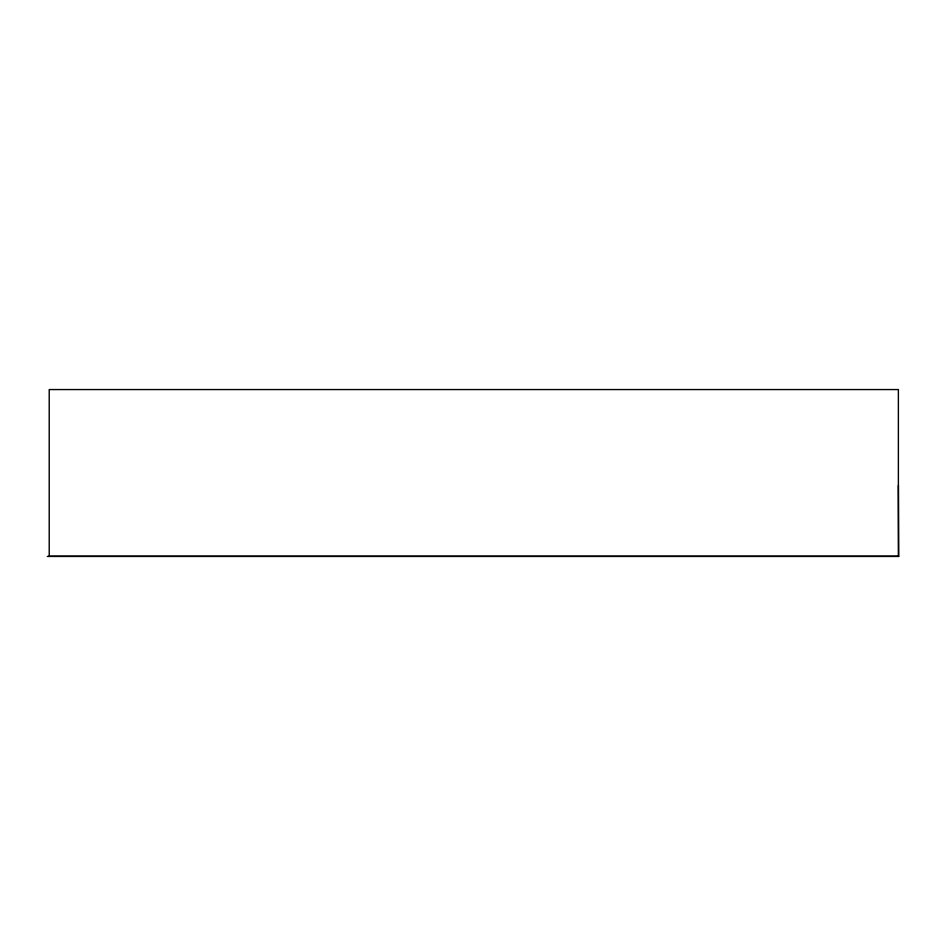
<?xml version="1.0" encoding="UTF-8"?>
<svg xmlns="http://www.w3.org/2000/svg" width="946" height="946" viewBox="0 0 946 946"><rect width="100%" height="100%" fill="white"/><g stroke="black" fill="none" stroke-linecap="round" stroke-linejoin="round"><path stroke-width="1.42" d="M898.381 485.333L898.7 556.437L47.3 556.437M49.216 556.201L898.7 556.201M898.381 556.437L898.381 389.563L49.216 389.563L49.216 556.437"/></g></svg>
